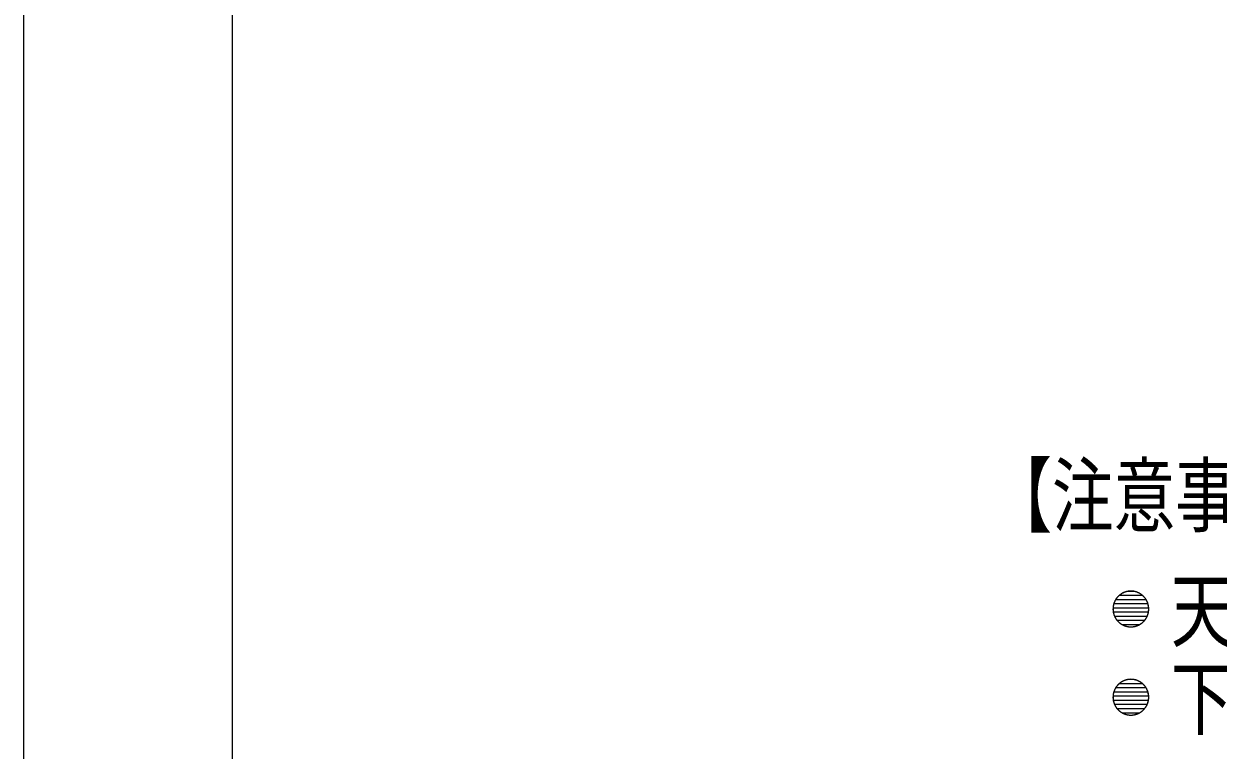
# Model space of a CAD drawing. Units: millimetres on the paper. Extents: x -305 to 305, y -152 to 152.
# Drawn here: x -301 to -243.7, y -50.2 to -15.3 of the extents above; entities that cross this region are included whole.
import ezdxf
from ezdxf.enums import TextEntityAlignment as Align

# ---------------------------------------------------------------- set-up
doc = ezdxf.new("R2010")
doc.units = ezdxf.units.MM
for name, color, linetype, lineweight in [('0-0_PV', 7, 'Continuous', 9), ('0-3_図面枠', 3, 'Continuous', 9), ('0-4_DEFPOINTS', 7, 'Continuous', 9)]:
    doc.layers.add(name, color=color, linetype=linetype, lineweight=lineweight)
doc.styles.add('ＭＳ ゴシック', font='')
doc.styles.get('ＭＳ ゴシック').set_extended_font_data('MS Gothic')

msp = doc.modelspace()

# ---------------------------------------------------------------- linework, layer by layer
at = {"layer": '0-0_PV'}
for p, q in [((-247.178, -42.961), (-248.642, -42.961)), ((-247.346, -42.761), (-248.473, -42.761)), ((-247.764, -42.561), (-248.065, -42.561)), ((-247.764, -42.561), (-248.065, -42.561)), ((-247.056, -43.361), (-248.765, -43.361)), ((-247.088, -43.161), (-248.731, -43.161)), ((-247.068, -43.561), (-248.751, -43.561)), ((-247.133, -43.761), (-248.69, -43.761)), ((-247.259, -43.961), (-248.559, -43.961)), ((-247.513, -44.161), (-248.312, -44.161)), ((-247.764, -46.795), (-248.065, -46.795)), ((-247.764, -46.795), (-248.065, -46.795)), ((-247.088, -47.395), (-248.731, -47.395)), ((-247.178, -47.195), (-248.642, -47.195)), ((-247.346, -46.995), (-248.473, -46.995)), ((-247.056, -47.595), (-248.765, -47.595)), ((-247.068, -47.795), (-248.751, -47.795)), ((-247.133, -47.995), (-248.69, -47.995)), ((-247.259, -48.195), (-248.559, -48.195)), ((-247.513, -48.395), (-248.312, -48.395))]:
    msp.add_line(p, q, dxfattribs=at)
for points in [[(-248.403, -42.703), (-248.414, -42.711), (-248.425, -42.719), (-248.435, -42.727), (-248.446, -42.735), (-248.456, -42.744), (-248.467, -42.753), (-248.477, -42.761), (-248.487, -42.77), (-248.497, -42.779), (-248.506, -42.789), (-248.516, -42.798), (-248.525, -42.808), (-248.535, -42.818), (-248.544, -42.827), (-248.553, -42.837), (-248.562, -42.848), (-248.57, -42.858), (-248.579, -42.868), (-248.587, -42.879), (-248.596, -42.89), (-248.604, -42.9), (-248.611, -42.911), (-248.619, -42.922), (-248.627, -42.934), (-248.634, -42.945), (-248.641, -42.956), (-248.648, -42.968), (-248.655, -42.979), (-248.661, -42.991), (-248.668, -43.003), (-248.674, -43.015), (-248.68, -43.027), (-248.686, -43.039), (-248.692, -43.051), (-248.697, -43.064), (-248.702, -43.076), (-248.707, -43.088), (-248.712, -43.101), (-248.717, -43.114)], [(-247.91, -42.546), (-247.923, -42.546), (-247.937, -42.547), (-247.95, -42.547), (-247.964, -42.548), (-247.977, -42.549), (-247.991, -42.55), (-248.004, -42.552), (-248.017, -42.553), (-248.031, -42.555), (-248.044, -42.557), (-248.057, -42.559), (-248.071, -42.562), (-248.084, -42.564), (-248.097, -42.567), (-248.11, -42.57), (-248.123, -42.573), (-248.136, -42.577), (-248.149, -42.581), (-248.162, -42.585), (-248.175, -42.589), (-248.188, -42.593), (-248.2, -42.597), (-248.213, -42.602), (-248.226, -42.607), (-248.238, -42.612), (-248.25, -42.617), (-248.263, -42.623), (-248.275, -42.628), (-248.287, -42.634), (-248.299, -42.64), (-248.311, -42.647), (-248.323, -42.653), (-248.335, -42.66), (-248.346, -42.666), (-248.358, -42.673), (-248.369, -42.681), (-248.381, -42.688), (-248.392, -42.695), (-248.403, -42.703)], [(-247.619, -42.597), (-247.632, -42.593), (-247.645, -42.588), (-247.658, -42.584), (-247.671, -42.58), (-247.684, -42.577), (-247.697, -42.573), (-247.71, -42.57), (-247.723, -42.567), (-247.736, -42.564), (-247.749, -42.562), (-247.763, -42.559), (-247.776, -42.557), (-247.789, -42.555), (-247.803, -42.553), (-247.816, -42.552), (-247.829, -42.55), (-247.843, -42.549), (-247.856, -42.548), (-247.87, -42.547), (-247.883, -42.547), (-247.897, -42.546), (-247.91, -42.546)], [(-247.208, -42.911), (-247.216, -42.9), (-247.224, -42.889), (-247.232, -42.878), (-247.24, -42.868), (-247.249, -42.857), (-247.258, -42.847), (-247.267, -42.837), (-247.276, -42.827), (-247.285, -42.817), (-247.294, -42.807), (-247.303, -42.798), (-247.313, -42.788), (-247.323, -42.779), (-247.333, -42.77), (-247.343, -42.761), (-247.353, -42.752), (-247.363, -42.743), (-247.374, -42.735), (-247.384, -42.726), (-247.395, -42.718), (-247.406, -42.71), (-247.417, -42.702), (-247.428, -42.695), (-247.439, -42.687), (-247.45, -42.68), (-247.462, -42.673), (-247.473, -42.666), (-247.485, -42.659), (-247.497, -42.652), (-247.509, -42.646), (-247.521, -42.64), (-247.533, -42.634), (-247.545, -42.628), (-247.557, -42.622), (-247.569, -42.617), (-247.582, -42.612), (-247.594, -42.607), (-247.607, -42.602), (-247.619, -42.597)], [(-247.053, -43.404), (-247.053, -43.391), (-247.053, -43.377), (-247.053, -43.364), (-247.054, -43.35), (-247.055, -43.337), (-247.056, -43.324), (-247.058, -43.31), (-247.059, -43.297), (-247.061, -43.283), (-247.063, -43.27), (-247.065, -43.257), (-247.067, -43.243), (-247.07, -43.23), (-247.073, -43.217), (-247.076, -43.204), (-247.079, -43.191), (-247.083, -43.178), (-247.086, -43.165), (-247.09, -43.152), (-247.094, -43.139), (-247.098, -43.126), (-247.103, -43.113), (-247.107, -43.101), (-247.112, -43.088), (-247.117, -43.076), (-247.123, -43.063), (-247.128, -43.051), (-247.134, -43.039), (-247.139, -43.027), (-247.146, -43.015), (-247.152, -43.003), (-247.158, -42.991), (-247.165, -42.979), (-247.172, -42.967), (-247.178, -42.956), (-247.186, -42.944), (-247.193, -42.933), (-247.2, -42.922), (-247.208, -42.911)], [(-248.717, -43.114), (-248.721, -43.126), (-248.726, -43.139), (-248.73, -43.152), (-248.734, -43.165), (-248.737, -43.178), (-248.741, -43.191), (-248.744, -43.204), (-248.747, -43.217), (-248.75, -43.23), (-248.752, -43.244), (-248.755, -43.257), (-248.757, -43.27), (-248.759, -43.283), (-248.761, -43.297), (-248.762, -43.31), (-248.764, -43.324), (-248.765, -43.337), (-248.766, -43.35), (-248.767, -43.364), (-248.767, -43.377), (-248.767, -43.391), (-248.767, -43.404)], [(-248.767, -43.404), (-248.767, -43.418), (-248.767, -43.431), (-248.767, -43.445), (-248.766, -43.458), (-248.765, -43.471), (-248.764, -43.485), (-248.762, -43.498), (-248.761, -43.512), (-248.759, -43.525), (-248.757, -43.538), (-248.755, -43.552), (-248.753, -43.565), (-248.75, -43.578), (-248.747, -43.591), (-248.744, -43.604), (-248.741, -43.618), (-248.737, -43.631), (-248.734, -43.644), (-248.73, -43.656), (-248.726, -43.669), (-248.722, -43.682), (-248.717, -43.695), (-248.713, -43.707), (-248.708, -43.72), (-248.703, -43.732), (-248.697, -43.745), (-248.692, -43.757), (-248.686, -43.769), (-248.68, -43.782), (-248.674, -43.794), (-248.668, -43.806), (-248.662, -43.817), (-248.655, -43.829), (-248.648, -43.841), (-248.641, -43.852), (-248.634, -43.864), (-248.627, -43.875), (-248.619, -43.886), (-248.612, -43.897)], [(-247.103, -43.695), (-247.099, -43.682), (-247.094, -43.669), (-247.09, -43.656), (-247.087, -43.643), (-247.083, -43.63), (-247.079, -43.617), (-247.076, -43.604), (-247.073, -43.591), (-247.07, -43.578), (-247.068, -43.565), (-247.065, -43.552), (-247.063, -43.538), (-247.061, -43.525), (-247.059, -43.512), (-247.058, -43.498), (-247.056, -43.485), (-247.055, -43.471), (-247.054, -43.458), (-247.053, -43.445), (-247.053, -43.431), (-247.053, -43.418), (-247.053, -43.404), (-247.053, -43.404)], [(-248.612, -43.897), (-248.604, -43.908), (-248.596, -43.919), (-248.588, -43.93), (-248.579, -43.94), (-248.571, -43.951), (-248.562, -43.961), (-248.553, -43.971), (-248.544, -43.981), (-248.535, -43.991), (-248.526, -44.001), (-248.516, -44.01), (-248.507, -44.02), (-248.497, -44.029), (-248.487, -44.038), (-248.477, -44.047), (-248.467, -44.056), (-248.457, -44.065), (-248.446, -44.073), (-248.436, -44.082), (-248.425, -44.09), (-248.414, -44.098), (-248.403, -44.106), (-248.392, -44.113), (-248.381, -44.121), (-248.37, -44.128), (-248.358, -44.135), (-248.347, -44.142), (-248.335, -44.149), (-248.323, -44.156), (-248.311, -44.162), (-248.299, -44.168), (-248.287, -44.174), (-248.275, -44.18), (-248.263, -44.186), (-248.251, -44.191), (-248.238, -44.196), (-248.226, -44.201), (-248.213, -44.206), (-248.201, -44.211)], [(-247.91, -44.261), (-247.897, -44.261), (-247.883, -44.261), (-247.87, -44.26), (-247.856, -44.26), (-247.843, -44.259), (-247.829, -44.258), (-247.816, -44.256), (-247.803, -44.255), (-247.789, -44.253), (-247.776, -44.251), (-247.763, -44.249), (-247.749, -44.246), (-247.736, -44.244), (-247.723, -44.241), (-247.71, -44.238), (-247.697, -44.234), (-247.684, -44.231), (-247.671, -44.227), (-247.658, -44.223), (-247.645, -44.219), (-247.632, -44.215), (-247.62, -44.211), (-247.607, -44.206), (-247.594, -44.201), (-247.582, -44.196), (-247.57, -44.191), (-247.557, -44.185), (-247.545, -44.18), (-247.533, -44.174), (-247.521, -44.168), (-247.509, -44.161), (-247.497, -44.155), (-247.485, -44.148), (-247.474, -44.142), (-247.462, -44.135), (-247.451, -44.128), (-247.44, -44.12), (-247.428, -44.113), (-247.417, -44.105)], [(-247.417, -44.105), (-247.406, -44.097), (-247.396, -44.089), (-247.385, -44.081), (-247.374, -44.073), (-247.364, -44.064), (-247.354, -44.056), (-247.343, -44.047), (-247.333, -44.038), (-247.324, -44.029), (-247.314, -44.019), (-247.304, -44.01), (-247.295, -44), (-247.285, -43.991), (-247.276, -43.981), (-247.267, -43.971), (-247.258, -43.961), (-247.25, -43.95), (-247.241, -43.94), (-247.233, -43.929), (-247.225, -43.919), (-247.217, -43.908), (-247.209, -43.897), (-247.201, -43.886), (-247.194, -43.875), (-247.186, -43.863), (-247.179, -43.852), (-247.172, -43.84), (-247.165, -43.829), (-247.159, -43.817), (-247.152, -43.805), (-247.146, -43.793), (-247.14, -43.781), (-247.134, -43.769), (-247.129, -43.757), (-247.123, -43.745), (-247.118, -43.732), (-247.113, -43.72), (-247.108, -43.707), (-247.103, -43.695)], [(-248.201, -44.211), (-248.188, -44.215), (-248.175, -44.22), (-248.162, -44.224), (-248.149, -44.228), (-248.136, -44.231), (-248.123, -44.235), (-248.11, -44.238), (-248.097, -44.241), (-248.084, -44.244), (-248.071, -44.246), (-248.057, -44.249), (-248.044, -44.251), (-248.031, -44.253), (-248.017, -44.255), (-248.004, -44.256), (-247.991, -44.258), (-247.977, -44.259), (-247.964, -44.26), (-247.95, -44.26), (-247.937, -44.261), (-247.923, -44.261), (-247.91, -44.261)], [(-248.403, -46.936), (-248.414, -46.944), (-248.425, -46.952), (-248.435, -46.96), (-248.446, -46.969), (-248.456, -46.977), (-248.467, -46.986), (-248.477, -46.995), (-248.487, -47.004), (-248.497, -47.013), (-248.506, -47.022), (-248.516, -47.032), (-248.525, -47.041), (-248.535, -47.051), (-248.544, -47.061), (-248.553, -47.071), (-248.562, -47.081), (-248.57, -47.091), (-248.579, -47.102), (-248.587, -47.112), (-248.596, -47.123), (-248.604, -47.134), (-248.611, -47.145), (-248.619, -47.156), (-248.627, -47.167), (-248.634, -47.178), (-248.641, -47.19), (-248.648, -47.201), (-248.655, -47.213), (-248.661, -47.224), (-248.668, -47.236), (-248.674, -47.248), (-248.68, -47.26), (-248.686, -47.272), (-248.692, -47.285), (-248.697, -47.297), (-248.702, -47.309), (-248.707, -47.322), (-248.712, -47.334), (-248.717, -47.347)], [(-247.91, -46.78), (-247.923, -46.78), (-247.937, -46.78), (-247.95, -46.781), (-247.964, -46.781), (-247.977, -46.782), (-247.991, -46.784), (-248.004, -46.785), (-248.017, -46.787), (-248.031, -46.788), (-248.044, -46.79), (-248.057, -46.793), (-248.071, -46.795), (-248.084, -46.798), (-248.097, -46.8), (-248.11, -46.804), (-248.123, -46.807), (-248.136, -46.81), (-248.149, -46.814), (-248.162, -46.818), (-248.175, -46.822), (-248.188, -46.826), (-248.2, -46.831), (-248.213, -46.835), (-248.226, -46.84), (-248.238, -46.845), (-248.25, -46.851), (-248.263, -46.856), (-248.275, -46.862), (-248.287, -46.868), (-248.299, -46.874), (-248.311, -46.88), (-248.323, -46.886), (-248.335, -46.893), (-248.346, -46.9), (-248.358, -46.907), (-248.369, -46.914), (-248.381, -46.921), (-248.392, -46.929), (-248.403, -46.936)], [(-247.619, -46.83), (-247.632, -46.826), (-247.645, -46.822), (-247.658, -46.818), (-247.671, -46.814), (-247.684, -46.81), (-247.697, -46.807), (-247.71, -46.803), (-247.723, -46.8), (-247.736, -46.797), (-247.749, -46.795), (-247.763, -46.792), (-247.776, -46.79), (-247.789, -46.788), (-247.803, -46.786), (-247.816, -46.785), (-247.829, -46.784), (-247.843, -46.782), (-247.856, -46.781), (-247.87, -46.781), (-247.883, -46.78), (-247.897, -46.78), (-247.91, -46.78)], [(-247.208, -47.144), (-247.216, -47.133), (-247.224, -47.122), (-247.232, -47.112), (-247.24, -47.101), (-247.249, -47.091), (-247.258, -47.08), (-247.267, -47.07), (-247.276, -47.06), (-247.285, -47.05), (-247.294, -47.041), (-247.303, -47.031), (-247.313, -47.022), (-247.323, -47.012), (-247.333, -47.003), (-247.343, -46.994), (-247.353, -46.985), (-247.363, -46.977), (-247.374, -46.968), (-247.384, -46.96), (-247.395, -46.952), (-247.406, -46.944), (-247.417, -46.936), (-247.428, -46.928), (-247.439, -46.921), (-247.45, -46.913), (-247.462, -46.906), (-247.473, -46.899), (-247.485, -46.892), (-247.497, -46.886), (-247.509, -46.879), (-247.521, -46.873), (-247.533, -46.867), (-247.545, -46.861), (-247.557, -46.856), (-247.569, -46.85), (-247.582, -46.845), (-247.594, -46.84), (-247.607, -46.835), (-247.619, -46.83)], [(-248.717, -47.347), (-248.721, -47.36), (-248.726, -47.372), (-248.73, -47.385), (-248.734, -47.398), (-248.737, -47.411), (-248.741, -47.424), (-248.744, -47.437), (-248.747, -47.45), (-248.75, -47.464), (-248.752, -47.477), (-248.755, -47.49), (-248.757, -47.503), (-248.759, -47.517), (-248.761, -47.53), (-248.762, -47.544), (-248.764, -47.557), (-248.765, -47.57), (-248.766, -47.584), (-248.767, -47.597), (-248.767, -47.611), (-248.767, -47.624), (-248.767, -47.638)], [(-247.053, -47.638), (-247.053, -47.624), (-247.053, -47.611), (-247.053, -47.597), (-247.054, -47.584), (-247.055, -47.57), (-247.056, -47.557), (-247.058, -47.543), (-247.059, -47.53), (-247.061, -47.517), (-247.063, -47.503), (-247.065, -47.49), (-247.067, -47.477), (-247.07, -47.464), (-247.073, -47.45), (-247.076, -47.437), (-247.079, -47.424), (-247.083, -47.411), (-247.086, -47.398), (-247.09, -47.385), (-247.094, -47.372), (-247.098, -47.36), (-247.103, -47.347), (-247.107, -47.334), (-247.112, -47.322), (-247.117, -47.309), (-247.123, -47.297), (-247.128, -47.284), (-247.134, -47.272), (-247.139, -47.26), (-247.146, -47.248), (-247.152, -47.236), (-247.158, -47.224), (-247.165, -47.212), (-247.172, -47.201), (-247.178, -47.189), (-247.186, -47.178), (-247.193, -47.166), (-247.2, -47.155), (-247.208, -47.144)], [(-248.767, -47.638), (-248.767, -47.651), (-248.767, -47.664), (-248.767, -47.678), (-248.766, -47.691), (-248.765, -47.705), (-248.764, -47.718), (-248.762, -47.732), (-248.761, -47.745), (-248.759, -47.758), (-248.757, -47.772), (-248.755, -47.785), (-248.753, -47.798), (-248.75, -47.811), (-248.747, -47.825), (-248.744, -47.838), (-248.741, -47.851), (-248.737, -47.864), (-248.734, -47.877), (-248.73, -47.89), (-248.726, -47.903), (-248.722, -47.915), (-248.717, -47.928), (-248.713, -47.941), (-248.708, -47.953), (-248.703, -47.966), (-248.697, -47.978), (-248.692, -47.991), (-248.686, -48.003), (-248.68, -48.015), (-248.674, -48.027), (-248.668, -48.039), (-248.662, -48.051), (-248.655, -48.062), (-248.648, -48.074), (-248.641, -48.086), (-248.634, -48.097), (-248.627, -48.108), (-248.619, -48.12), (-248.612, -48.131)], [(-247.417, -48.338), (-247.406, -48.331), (-247.396, -48.323), (-247.385, -48.314), (-247.374, -48.306), (-247.364, -48.298), (-247.354, -48.289), (-247.343, -48.28), (-247.333, -48.271), (-247.324, -48.262), (-247.314, -48.253), (-247.304, -48.243), (-247.295, -48.234), (-247.285, -48.224), (-247.276, -48.214), (-247.267, -48.204), (-247.258, -48.194), (-247.25, -48.184), (-247.241, -48.173), (-247.233, -48.163), (-247.225, -48.152), (-247.217, -48.141), (-247.209, -48.13), (-247.201, -48.119), (-247.194, -48.108), (-247.186, -48.097), (-247.179, -48.085), (-247.172, -48.074), (-247.165, -48.062), (-247.159, -48.05), (-247.152, -48.039), (-247.146, -48.027), (-247.14, -48.015), (-247.134, -48.002), (-247.129, -47.99), (-247.123, -47.978), (-247.118, -47.966), (-247.113, -47.953), (-247.108, -47.941), (-247.103, -47.928)], [(-247.103, -47.928), (-247.099, -47.915), (-247.094, -47.902), (-247.09, -47.89), (-247.087, -47.877), (-247.083, -47.864), (-247.079, -47.851), (-247.076, -47.838), (-247.073, -47.825), (-247.07, -47.811), (-247.068, -47.798), (-247.065, -47.785), (-247.063, -47.772), (-247.061, -47.758), (-247.059, -47.745), (-247.058, -47.732), (-247.056, -47.718), (-247.055, -47.705), (-247.054, -47.691), (-247.053, -47.678), (-247.053, -47.664), (-247.053, -47.651), (-247.053, -47.638)], [(-248.612, -48.131), (-248.604, -48.142), (-248.596, -48.152), (-248.588, -48.163), (-248.579, -48.174), (-248.571, -48.184), (-248.562, -48.194), (-248.553, -48.205), (-248.544, -48.215), (-248.535, -48.224), (-248.526, -48.234), (-248.516, -48.244), (-248.507, -48.253), (-248.497, -48.263), (-248.487, -48.272), (-248.477, -48.281), (-248.467, -48.289), (-248.457, -48.298), (-248.446, -48.307), (-248.436, -48.315), (-248.425, -48.323), (-248.414, -48.331), (-248.403, -48.339), (-248.392, -48.347), (-248.381, -48.354), (-248.37, -48.361), (-248.358, -48.369), (-248.347, -48.376), (-248.335, -48.382), (-248.323, -48.389), (-248.311, -48.395), (-248.299, -48.401), (-248.287, -48.407), (-248.275, -48.413), (-248.263, -48.419), (-248.251, -48.424), (-248.238, -48.43), (-248.226, -48.435), (-248.213, -48.44), (-248.201, -48.444)], [(-248.201, -48.444), (-248.188, -48.449), (-248.175, -48.453), (-248.162, -48.457), (-248.149, -48.461), (-248.136, -48.465), (-248.123, -48.468), (-248.11, -48.471), (-248.097, -48.474), (-248.084, -48.477), (-248.071, -48.48), (-248.057, -48.482), (-248.044, -48.484), (-248.031, -48.486), (-248.017, -48.488), (-248.004, -48.49), (-247.991, -48.491), (-247.977, -48.492), (-247.964, -48.493), (-247.95, -48.494), (-247.937, -48.494), (-247.923, -48.495), (-247.91, -48.495)], [(-247.91, -48.495), (-247.897, -48.495), (-247.883, -48.494), (-247.87, -48.494), (-247.856, -48.493), (-247.843, -48.492), (-247.829, -48.491), (-247.816, -48.49), (-247.803, -48.488), (-247.789, -48.486), (-247.776, -48.484), (-247.763, -48.482), (-247.749, -48.48), (-247.736, -48.477), (-247.723, -48.474), (-247.71, -48.471), (-247.697, -48.468), (-247.684, -48.464), (-247.671, -48.461), (-247.658, -48.457), (-247.645, -48.453), (-247.632, -48.448), (-247.62, -48.444), (-247.607, -48.439), (-247.594, -48.434), (-247.582, -48.429), (-247.57, -48.424), (-247.557, -48.419), (-247.545, -48.413), (-247.533, -48.407), (-247.521, -48.401), (-247.509, -48.395), (-247.497, -48.388), (-247.485, -48.382), (-247.474, -48.375), (-247.462, -48.368), (-247.451, -48.361), (-247.44, -48.354), (-247.428, -48.346), (-247.417, -48.338)]]:
    msp.add_lwpolyline(points, dxfattribs=at)
for centre, radius, start, end in [((-247.914, -43.404), 0.854, 146.8206, 156.3421), ((-247.907, -43.409), 0.862, 137.4689, 146.8158), ((-247.903, -43.412), 0.868, 128.2082, 137.4696), ((-247.904, -43.411), 0.866, 118.9149, 128.2104), ((-247.907, -43.405), 0.859, 109.4864, 118.9108), ((-247.911, -43.396), 0.85, 99.8299, 109.4856), ((-247.91, -43.406), 0.86, 90.031, 99.7858), ((-247.91, -43.409), 0.862, 84.1099, 90.011), ((-247.909, -43.402), 0.856, 74.4102, 84.1052), ((-247.909, -43.401), 0.855, 64.8612, 74.3932), ((-247.912, -43.406), 0.86, 55.4804, 64.8564), ((-247.913, -43.408), 0.863, 46.1748, 55.479), ((-247.912, -43.407), 0.861, 36.8418, 46.1751), ((-247.907, -43.403), 0.855, 27.3821, 36.8383), ((-247.899, -43.404), 0.869, 175.991, 185.9408), ((-247.91, -43.403), 0.858, 166.1313, 176.0122), ((-247.91, -43.406), 0.857, 185.9308, 195.7156), ((-247.92, -43.401), 0.847, 156.3524, 166.097), ((-247.902, -43.4), 0.849, 17.7309, 27.3746), ((-247.908, -43.402), 0.856, 7.9175, 17.7034), ((-247.911, -43.404), 0.858, 348.1583, 358.0047), ((-247.92, -43.404), 0.868, 357.9809, 7.9225), ((-247.918, -43.407), 0.849, 195.7441, 205.3969), ((-247.914, -43.405), 0.854, 205.4049, 214.8733), ((-247.909, -43.402), 0.86, 214.8773, 224.2217), ((-247.908, -43.401), 0.862, 224.2218, 233.5321), ((-247.909, -43.403), 0.859, 233.5335, 242.91), ((-247.915, -43.399), 0.864, 300.9853, 310.3005), ((-247.917, -43.397), 0.867, 310.2993, 319.5668), ((-247.914, -43.399), 0.863, 319.5658, 328.9011), ((-247.907, -43.403), 0.855, 328.9054, 338.4008), ((-247.901, -43.406), 0.848, 338.4093, 348.1231), ((-247.911, -43.407), 0.854, 242.9146, 252.4407), ((-247.911, -43.405), 0.856, 252.4595, 262.1408), ((-247.91, -43.398), 0.863, 262.1447, 272.0052), ((-247.91, -43.404), 0.857, 271.9876, 281.8131), ((-247.909, -43.411), 0.85, 281.8422, 291.5126), ((-247.911, -43.405), 0.857, 291.5208, 300.9821), ((-247.903, -47.646), 0.868, 128.2082, 137.4696), ((-247.904, -47.644), 0.866, 118.9149, 128.2104), ((-247.907, -47.639), 0.859, 109.4864, 118.9108), ((-247.911, -47.63), 0.85, 99.8299, 109.4856), ((-247.91, -47.639), 0.86, 90.031, 99.7858), ((-247.91, -47.642), 0.862, 84.1099, 90.011), ((-247.909, -47.636), 0.856, 74.4102, 84.1052), ((-247.909, -47.634), 0.855, 64.8612, 74.3932), ((-247.912, -47.639), 0.86, 55.4804, 64.8564), ((-247.913, -47.642), 0.863, 46.1748, 55.479), ((-247.91, -47.637), 0.858, 166.1313, 176.0122), ((-247.92, -47.635), 0.847, 156.3524, 166.097), ((-247.914, -47.637), 0.854, 146.8206, 156.3421), ((-247.907, -47.642), 0.862, 137.4689, 146.8158), ((-247.912, -47.64), 0.861, 36.8418, 46.1751), ((-247.907, -47.636), 0.855, 27.3821, 36.8383), ((-247.902, -47.634), 0.849, 17.7309, 27.3746), ((-247.908, -47.635), 0.856, 7.9175, 17.7034), ((-247.92, -47.637), 0.868, 357.9809, 7.9225), ((-247.899, -47.638), 0.869, 175.991, 185.9408), ((-247.91, -47.639), 0.857, 185.9308, 195.7156), ((-247.918, -47.641), 0.849, 195.7441, 205.3969), ((-247.914, -47.639), 0.854, 205.4049, 214.8733), ((-247.914, -47.633), 0.863, 319.5658, 328.9011), ((-247.907, -47.637), 0.855, 328.9054, 338.4008), ((-247.901, -47.639), 0.848, 338.4093, 348.1231), ((-247.911, -47.638), 0.858, 348.1583, 358.0047), ((-247.909, -47.635), 0.86, 214.8773, 224.2217), ((-247.908, -47.634), 0.862, 224.2218, 233.5321), ((-247.909, -47.636), 0.859, 233.5335, 242.91), ((-247.911, -47.64), 0.854, 242.9146, 252.4407), ((-247.911, -47.639), 0.856, 252.4595, 262.1408), ((-247.91, -47.632), 0.863, 262.1447, 272.0052), ((-247.91, -47.638), 0.857, 271.9876, 281.8131), ((-247.909, -47.644), 0.85, 281.8422, 291.5126), ((-247.911, -47.638), 0.857, 291.5208, 300.9821), ((-247.915, -47.632), 0.864, 300.9853, 310.3005), ((-247.917, -47.63), 0.867, 310.2993, 319.5668)]:
    msp.add_arc(centre, radius, start, end, dxfattribs=at)
at = {"layer": '0-3_図面枠'}
msp.add_lwpolyline([(-291.017, -138.498), (108.983, -138.498), (108.983, 138.502), (-291.017, 138.502)], close=True, dxfattribs=at)
at = {"layer": '0-4_DEFPOINTS'}
msp.add_line((-301.017, -148.498), (-301.017, 148.502), dxfattribs=at)

# ---------------------------------------------------------------- texts
at = {"layer": '0-0_PV', "style": 'ＭＳ ゴシック', "width": 0.75}
for s, p in [('【注意事項】', (-254.652, -40.264)), ('天井と壁の梁欠き加工は現場での加工となります。', (-245.99, -45.774)), ('下記のドアとの併用時は注意が必要です。', (-245.99, -50.011))]:
    msp.add_text(s, height=2.889, dxfattribs=at).set_placement(p, align=Align.BOTTOM_LEFT)

doc.saveas('drawing.dxf')
